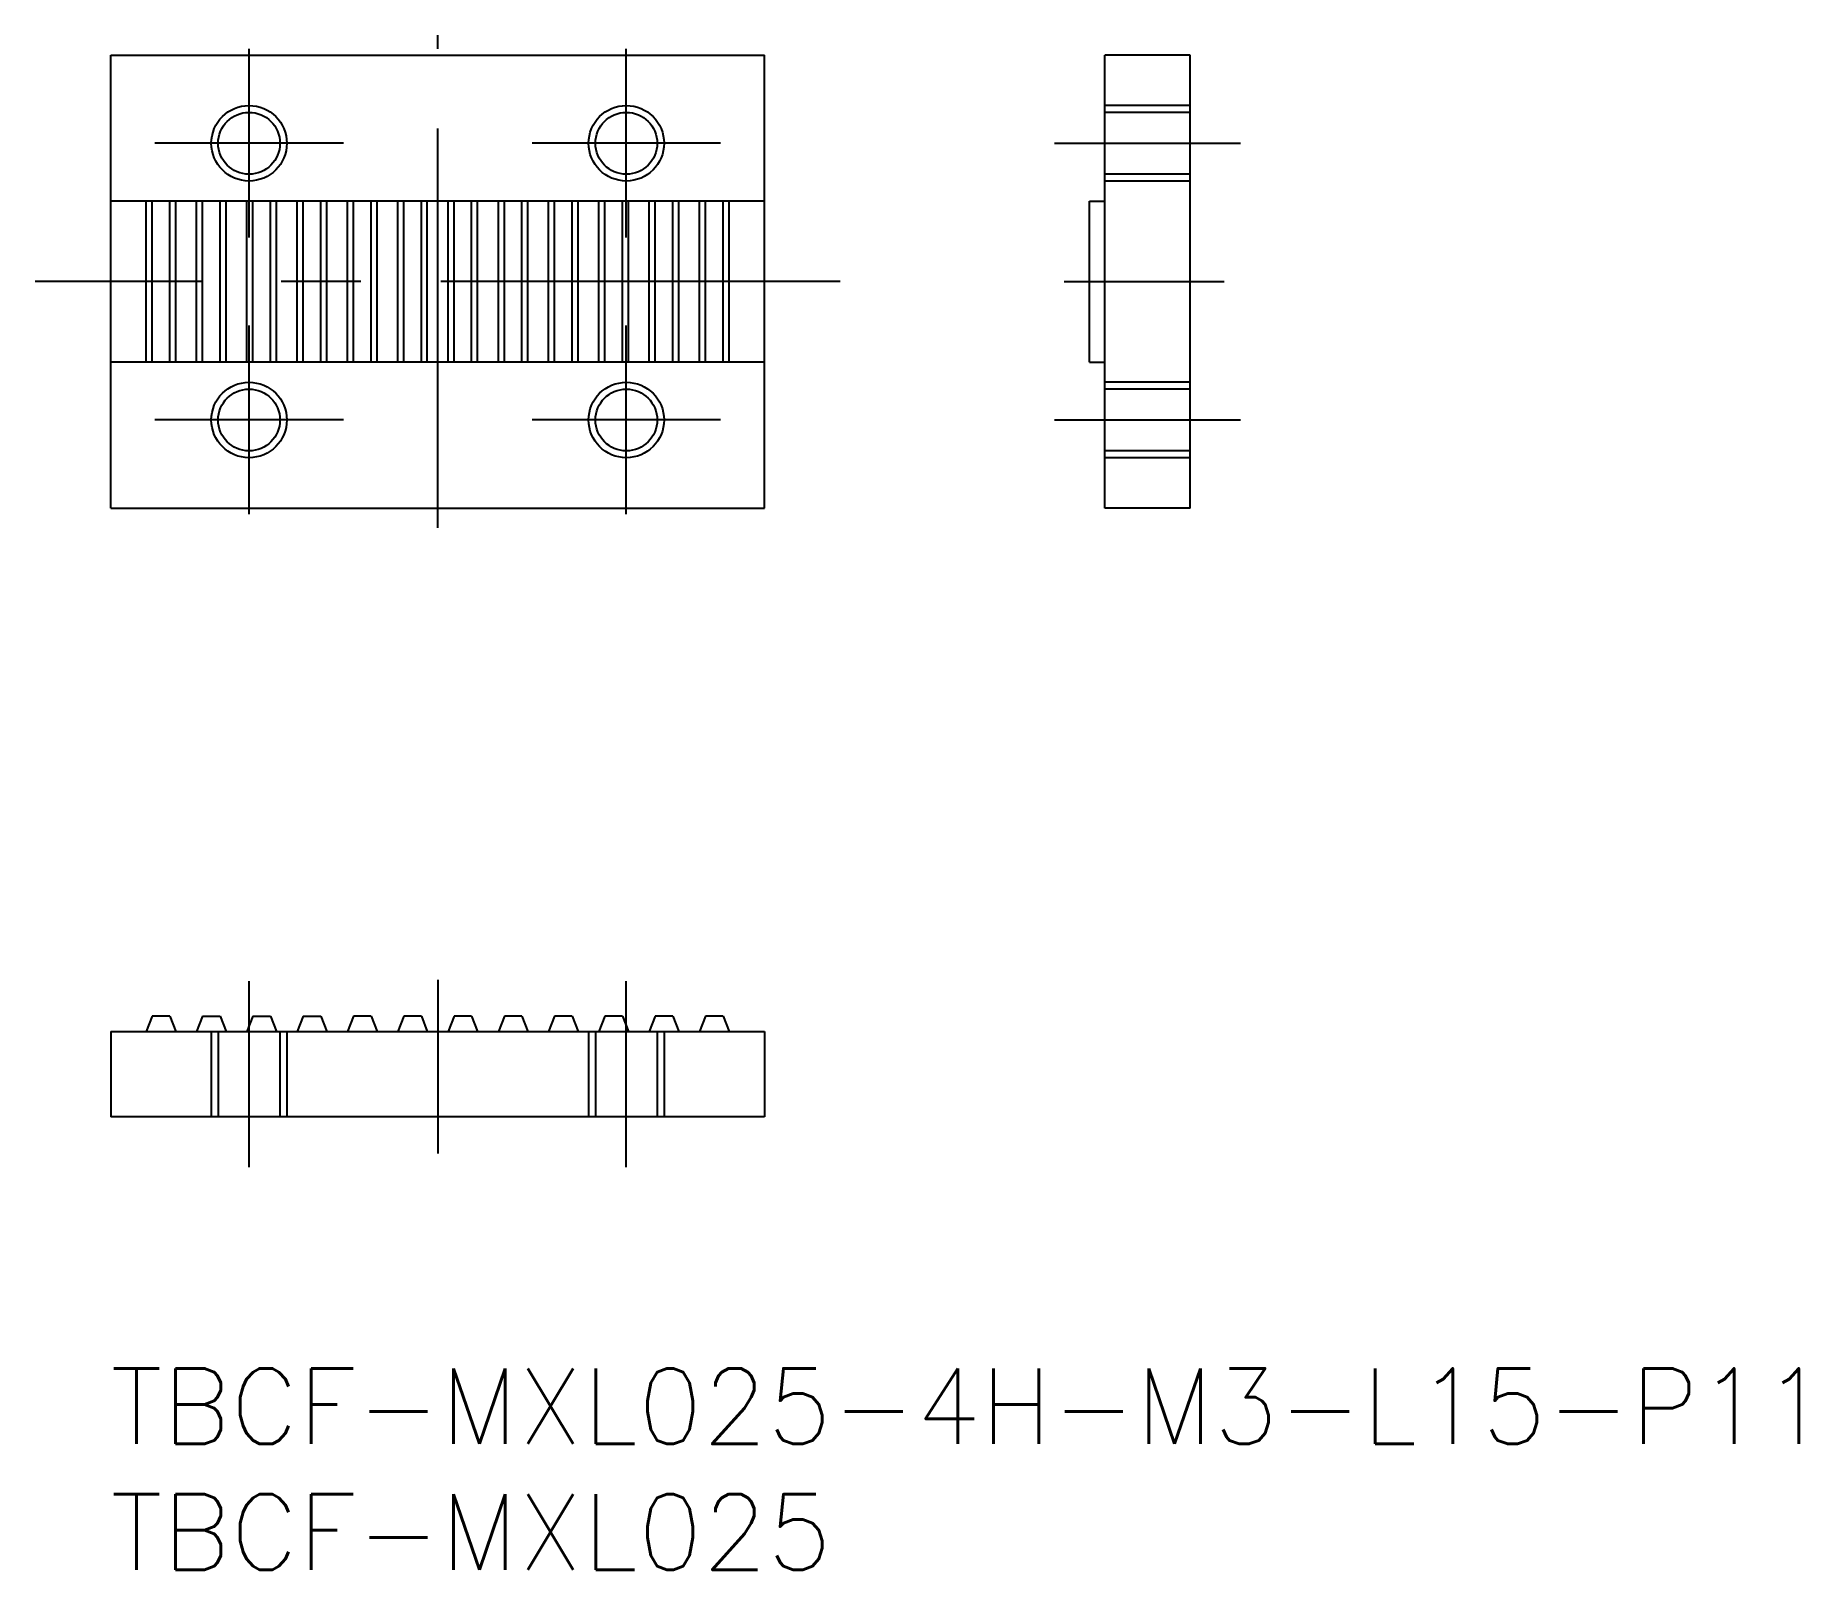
# Model space of a CAD drawing. Extents: x -3 to 67.1, y -8 to 53.
import ezdxf

# ---------------------------------------------------------------- set-up
doc = ezdxf.new("R2010")
doc.units = 0
doc.header["$LTSCALE"] = 0.5
doc.linetypes.add('CENTER', pattern=[50.8, 31.75, -6.35, 6.35, -6.35])
doc.linetypes.add('DASHED', pattern=[19.05, 12.7, -6.35])
for name, color, linetype in [('MSM_CENTER', 1, 'CENTER'), ('MSM_CONTINUOUS', 7, 'CONTINUOUS'), ('MSM_DASHED', 4, 'DASHED'), ('MSM_NARROW', 5, 'CONTINUOUS'), ('MSM_PART_NUMBER', 7, 'CONTINUOUS')]:
    doc.layers.add(name, color=color, linetype=linetype)
doc.styles.get("Standard").update_dxf_attribs({"font": 'txt.shx', "height": 3, "bigfont": 'bigfont.shx'})

# ---------------------------------------------------------------- blocks, each defined once
blk = doc.blocks.new('*U8')
at = {"layer": 'MSM_PART_NUMBER'}
blk.add_text('TBCF-MXL025-4H-M3-L15-P11', height=3, dxfattribs=at).set_placement((0, -3))
blk = doc.blocks.new('*U9')
at = {"layer": 'MSM_PART_NUMBER'}
blk.add_text('TBCF-MXL025', height=3, dxfattribs=at).set_placement((0, -8))

msp = doc.modelspace()

# ---------------------------------------------------------------- linework, layer by layer
at = {"layer": 'MSM_CENTER'}
for p, q in [((13, 33.414), (13, 53.001)), ((5.5, 44.957), (5.5, 52.457)), ((20.5, 44.957), (20.5, 52.457)), ((9.25, 48.707), (1.75, 48.707)), ((24.25, 48.707), (16.75, 48.707)), ((37.522, 48.707), (44.922, 48.707)), ((29, 43.207), (-3, 43.207)), ((37.911, 43.207), (44.265, 43.207)), ((5.5, 33.957), (5.5, 41.457)), ((20.5, 33.957), (20.5, 41.457)), ((9.25, 37.707), (1.75, 37.707)), ((24.25, 37.707), (16.75, 37.707)), ((37.522, 37.707), (44.922, 37.707)), ((13, 15.452), (13, 8.544)), ((5.5, 8), (5.5, 15.4)), ((20.5, 8), (20.5, 15.4))]:
    msp.add_line(p, q, dxfattribs=at)
at = {"layer": 'MSM_CONTINUOUS'}
for p, q in [((0, 52.207), (26, 52.207)), ((0, 34.207), (0, 52.207)), ((26, 34.207), (26, 52.207)), ((39.522, 34.207), (39.522, 52.207)), ((42.922, 52.207), (39.522, 52.207)), ((42.922, 34.207), (42.922, 52.207)), ((26, 46.407), (0, 46.407)), ((1.412, 40.007), (1.412, 46.407)), ((1.65, 40.007), (1.65, 46.407)), ((2.35, 40.007), (2.35, 46.407)), ((2.588, 40.007), (2.588, 46.407)), ((3.412, 40.007), (3.412, 46.407)), ((3.65, 40.007), (3.65, 46.407)), ((4.35, 40.007), (4.35, 46.407)), ((4.588, 40.007), (4.588, 46.407)), ((5.412, 40.007), (5.412, 46.407)), ((5.65, 40.007), (5.65, 46.407)), ((6.35, 40.007), (6.35, 46.407)), ((6.588, 40.007), (6.588, 46.407)), ((7.412, 40.007), (7.412, 46.407)), ((7.65, 40.007), (7.65, 46.407)), ((8.35, 40.007), (8.35, 46.407)), ((8.588, 40.007), (8.588, 46.407)), ((9.412, 40.007), (9.412, 46.407)), ((9.65, 40.007), (9.65, 46.407)), ((10.35, 40.007), (10.35, 46.407)), ((10.588, 40.007), (10.588, 46.407)), ((11.412, 40.007), (11.412, 46.407)), ((11.65, 40.007), (11.65, 46.407)), ((12.35, 40.007), (12.35, 46.407)), ((12.588, 40.007), (12.588, 46.407)), ((13.412, 40.007), (13.412, 46.407)), ((13.65, 40.007), (13.65, 46.407)), ((14.35, 40.007), (14.35, 46.407)), ((14.588, 40.007), (14.588, 46.407)), ((15.412, 40.007), (15.412, 46.407)), ((15.65, 40.007), (15.65, 46.407)), ((16.35, 40.007), (16.35, 46.407)), ((16.588, 40.007), (16.588, 46.407)), ((17.412, 40.007), (17.412, 46.407)), ((17.65, 40.007), (17.65, 46.407)), ((18.35, 40.007), (18.35, 46.407)), ((18.588, 40.007), (18.588, 46.407)), ((19.412, 40.007), (19.412, 46.407)), ((19.65, 40.007), (19.65, 46.407)), ((20.35, 40.007), (20.35, 46.407)), ((20.588, 40.007), (20.588, 46.407)), ((21.412, 40.007), (21.412, 46.407)), ((21.65, 40.007), (21.65, 46.407)), ((22.35, 40.007), (22.35, 46.407)), ((22.588, 40.007), (22.588, 46.407)), ((23.412, 40.007), (23.412, 46.407)), ((23.65, 40.007), (23.65, 46.407)), ((24.35, 40.007), (24.35, 46.407)), ((24.588, 40.007), (24.588, 46.407)), ((38.922, 40.007), (38.922, 46.407)), ((38.922, 46.407), (39.522, 46.407)), ((26, 40.007), (0, 40.007)), ((38.922, 40.007), (39.522, 40.007)), ((0, 34.207), (26, 34.207)), ((42.922, 34.207), (39.522, 34.207)), ((0, 13.4), (0, 10)), ((0, 13.4), (26, 13.4)), ((1.65, 14), (1.412, 13.4)), ((2.35, 14), (1.65, 14)), ((2.35, 14), (2.588, 13.4)), ((3.65, 14), (3.412, 13.4)), ((3.65, 14), (4.35, 14)), ((4.35, 14), (4.588, 13.4)), ((5.65, 14), (5.412, 13.4)), ((5.65, 14), (6.35, 14)), ((6.35, 14), (6.588, 13.4)), ((7.65, 14), (7.412, 13.4)), ((7.65, 14), (8.35, 14)), ((8.35, 14), (8.588, 13.4)), ((9.65, 14), (9.412, 13.4)), ((10.35, 14), (9.65, 14)), ((10.35, 14), (10.588, 13.4)), ((11.65, 14), (11.412, 13.4)), ((12.35, 14), (11.65, 14)), ((12.35, 14), (12.588, 13.4)), ((13.65, 14), (13.412, 13.4)), ((14.35, 14), (13.65, 14)), ((14.35, 14), (14.588, 13.4)), ((15.65, 14), (15.412, 13.4)), ((16.35, 14), (15.65, 14)), ((16.35, 14), (16.588, 13.4)), ((17.65, 14), (17.412, 13.4)), ((18.35, 14), (17.65, 14)), ((18.35, 14), (18.588, 13.4)), ((19.65, 14), (19.412, 13.4)), ((20.35, 14), (19.65, 14)), ((20.35, 14), (20.588, 13.4)), ((21.65, 14), (21.412, 13.4)), ((22.35, 14), (21.65, 14)), ((22.35, 14), (22.588, 13.4)), ((23.65, 14), (23.412, 13.4)), ((24.35, 14), (23.65, 14)), ((24.35, 14), (24.588, 13.4)), ((26, 13.4), (26, 10)), ((26, 10), (0, 10))]:
    msp.add_line(p, q, dxfattribs=at)
for centre in [(5.5, 48.707), (20.5, 48.707), (5.5, 37.707), (20.5, 37.707)]:
    msp.add_circle(centre, 1.229, dxfattribs=at)
at = {"layer": 'MSM_DASHED'}
for p, q in [((42.922, 50.207), (39.522, 50.207)), ((42.922, 49.937), (39.522, 49.937)), ((42.922, 47.478), (39.522, 47.478)), ((42.922, 47.207), (39.522, 47.207)), ((42.922, 39.207), (39.522, 39.207)), ((42.922, 38.937), (39.522, 38.937)), ((42.922, 36.478), (39.522, 36.478)), ((42.922, 36.207), (39.522, 36.207)), ((4, 13.4), (4, 10)), ((4.271, 13.4), (4.271, 10)), ((6.729, 13.4), (6.729, 10)), ((7, 13.4), (7, 10)), ((19, 13.4), (19, 10)), ((19.271, 13.4), (19.271, 10)), ((21.729, 13.4), (21.729, 10)), ((22, 13.4), (22, 10))]:
    msp.add_line(p, q, dxfattribs=at)
at = {"layer": 'MSM_NARROW'}
for centre in [(5.5, 48.707), (20.5, 48.707), (5.5, 37.707), (20.5, 37.707)]:
    msp.add_circle(centre, 1.5, dxfattribs=at)

# ---------------------------------------------------------------- block references
at = {"layer": 'MSM_CONTINUOUS'}
for name in ['*U8', '*U9']:
    msp.add_blockref(name, (0, 0), dxfattribs=at)

doc.saveas('drawing.dxf')
